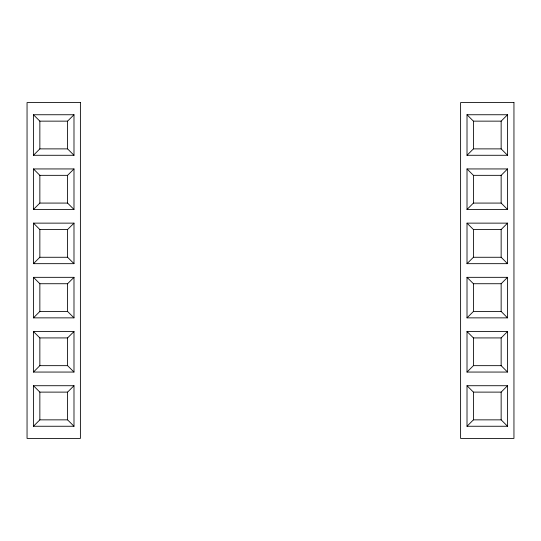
<?xml version="1.0" encoding="UTF-8"?>
<svg xmlns="http://www.w3.org/2000/svg" width="541" height="541" viewBox="0 0 541 541"><rect width="100%" height="100%" fill="white"/><g stroke="black" fill="none" stroke-linecap="round" stroke-linejoin="round"><path stroke-width="0.81" d="M33.454 155.281L39.851 148.883L39.851 121.143L33.454 114.746L73.989 114.746L73.989 155.281L33.454 155.281L33.454 114.746M39.851 121.143L67.591 121.143L73.989 114.746M33.454 209.475L39.851 203.078L67.591 203.078L73.989 209.475L73.989 168.941L33.454 168.941L33.454 209.475L73.989 209.475M67.591 203.078L67.591 175.338L73.989 168.941M33.454 263.67L39.851 257.273L67.591 257.273L73.989 263.67L33.454 263.67L33.454 223.135L73.989 223.135L73.989 263.67M67.591 257.273L67.591 229.533L73.989 223.135M33.454 317.865L39.851 311.467L39.851 283.727L33.454 277.33L73.989 277.33L73.989 317.865L33.454 317.865L33.454 277.33M39.851 283.727L67.591 283.727L73.989 277.33M33.454 372.059L39.851 365.662L67.591 365.662L73.989 372.059L33.454 372.059L33.454 331.525L73.989 331.525L73.989 372.059M33.454 331.525L39.851 337.922L67.591 337.922L73.989 331.525M33.454 426.254L39.851 419.857L39.851 392.117L33.454 385.719L73.989 385.719L73.989 426.254L33.454 426.254L33.454 385.719M39.851 392.117L67.591 392.117L73.989 385.719M467.011 155.281L473.409 148.883L501.149 148.883L507.546 155.281L467.011 155.281L467.011 114.746L507.546 114.746L507.546 155.281M467.011 114.746L473.409 121.143L501.149 121.143L507.546 114.746M467.011 209.475L473.409 203.078L501.149 203.078L507.546 209.475L467.011 209.475L467.011 168.941L507.546 168.941L507.546 209.475M467.011 168.941L473.409 175.338L501.149 175.338L507.546 168.941M467.011 263.67L473.409 257.273L473.409 229.533L467.011 223.135L507.546 223.135L507.546 263.67L467.011 263.67L467.011 223.135M473.409 229.533L501.149 229.533L507.546 223.135M467.011 317.865L473.409 311.467L501.149 311.467L507.546 317.865L507.546 277.33L467.011 277.33L467.011 317.865L507.546 317.865M467.011 277.33L473.409 283.727L501.149 283.727L507.546 277.33M467.011 372.059L473.409 365.662L501.149 365.662L507.546 372.059L467.011 372.059L467.011 331.525L507.546 331.525L507.546 372.059M467.011 331.525L473.409 337.922L501.149 337.922L507.546 331.525M467.011 426.254L473.409 419.857L473.409 392.117L467.011 385.719L507.546 385.719L507.546 426.254L467.011 426.254L467.011 385.719M473.409 392.117L501.149 392.117L507.546 385.719M39.851 148.883L67.591 148.883L73.989 155.281M33.454 168.941L39.851 175.338L67.591 175.338M33.454 223.135L39.851 229.533L67.591 229.533M473.409 257.273L501.149 257.273L507.546 263.67M39.851 311.467L67.591 311.467L73.989 317.865M39.851 419.857L67.591 419.857L73.989 426.254M473.409 419.857L501.149 419.857L507.546 426.254M501.149 121.143L501.149 148.883M501.149 175.338L501.149 203.078M501.149 229.533L501.149 257.273M501.149 283.727L501.149 311.467M501.149 337.922L501.149 365.662M501.149 392.117L501.149 419.857M473.409 121.143L473.409 148.883M473.409 175.338L473.409 203.078M473.409 283.727L473.409 311.467M473.409 337.922L473.409 365.662M67.591 121.143L67.591 148.883M67.591 283.727L67.591 311.467M67.591 337.922L67.591 365.662M67.591 392.117L67.591 419.857M39.851 175.338L39.851 203.078M39.851 229.533L39.851 257.273M39.851 337.922L39.851 365.662M80.393 102.58L27.05 102.58L27.05 438.42L80.393 438.42L80.393 102.58M513.95 102.58L460.607 102.58L460.607 438.42L513.95 438.42L513.95 102.58"/></g></svg>
